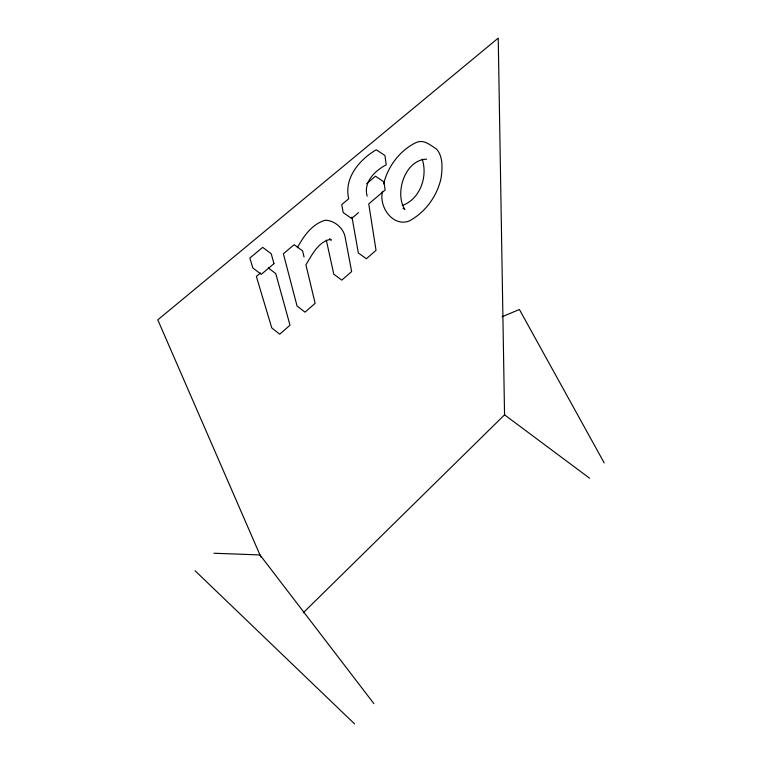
<?xml version="1.0" encoding="UTF-8"?>
<svg xmlns="http://www.w3.org/2000/svg" width="762" height="762" viewBox="0 0 762 762"><rect width="100%" height="100%" fill="white"/><g stroke="black" fill="none" stroke-linecap="round" stroke-linejoin="round"><path stroke-width="1.14" d="M382.514 191.424C378.628 206.597 392.668 227.228 409.184 221.018C425.501 212.265 437.417 195.805 441.16 177.708C442.331 168.221 443.274 156.915 436.616 149.152C430.473 145.275 423.691 138.855 415.909 142.627C399.726 150.543 387.829 166.478 383.667 183.88M297.38 247.707C303.562 236.201 312.144 223.914 325.345 220.218C334.461 220.389 343.805 228.295 345.205 237.477L351.644 271.558L341.795 280.13L333.794 274.215L326.317 240.154M303.238 612.791L504.549 414.833L498.234 38.1L157.791 319.85L260.918 557.108M358.55 212.588L351.615 218.475L343.214 212.569L341.738 204.626L348.72 198.749C343.767 178.032 359.483 159.591 376.257 149.771L384.953 155.515L386.201 164.83C374.837 170.84 363.16 182.108 367.16 196.205M260.594 272.929L256.365 276.492L271.767 327.908L279.702 334.194L290.017 325.212L275.758 273.606L268.31 267.929M366.636 183.671L375.485 176.222L383.991 181.947L385.105 190.005L368.741 203.921L376.037 250.327L366.37 258.737L358.34 252.965L351.977 217.122M502.082 316.782L519.398 309.496L604.209 462.925M402.26 205.483C420.186 199.168 428.025 176.384 422.167 159.106M213.951 553.241L259.975 554.936L373.923 703.678M426.672 159.172C405.07 159.62 394.24 193.034 404.87 209.502L403.05 208.264M329.508 238.725L331.365 240.068L329.47 239.554C317.687 242.592 311.82 255.356 305.914 264.776L315.144 303.333L305.019 312.153L297.056 306.019L283.378 253.756L294.17 244.669L302.59 250.879L304.057 257.023M504.549 414.833L589.578 478.212M195.082 570.776L354.578 723.9M273.958 263.671L261.261 274.368L252.822 267.891L249.86 258.042L262.69 247.355L271.234 253.775L273.958 263.671"/></g></svg>
